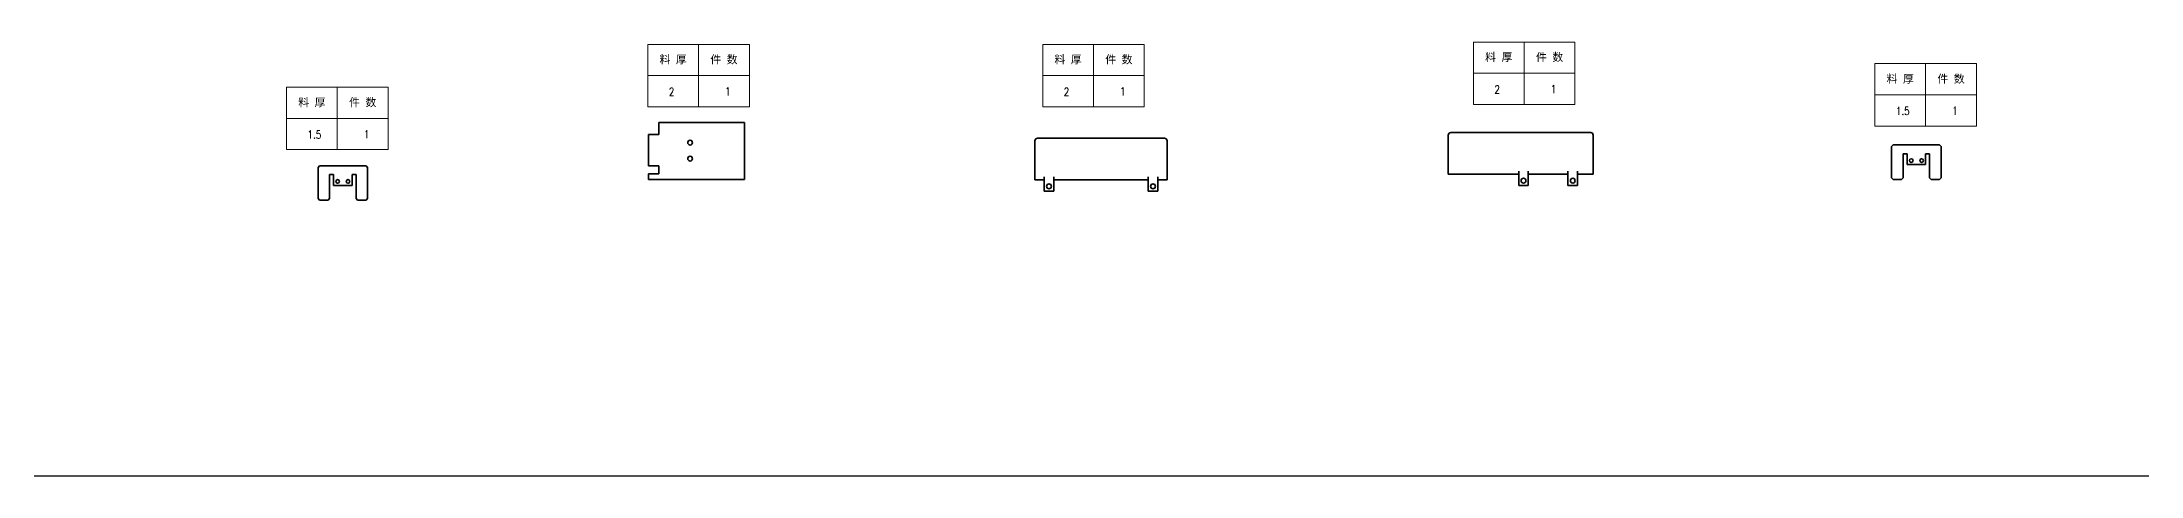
# Model space of a CAD drawing. Header units: millimetres. Extents: x 1201 to 11615, y -7347 to 2307.
# Drawn here: x 3825 to 6448, y -3109 to -2567 of the extents above; entities that cross this region are included whole.
import ezdxf
from ezdxf.enums import TextEntityAlignment as Align

# ---------------------------------------------------------------- set-up
doc = ezdxf.new("R2010")
doc.units = ezdxf.units.MM
doc.linetypes.add('AM_ISO02W050x2', pattern=[3.75, 3, -0.75])
for name, color, linetype, lineweight in [('DIM', 3, 'Continuous', 20), ('DRAWING', 7, 'Continuous', 35), ('HIDDEN', 1, 'AM_ISO02W050x2', 18)]:
    doc.layers.add(name, color=color, linetype=linetype, lineweight=lineweight)
doc.styles.add('DIM', font='romans.shx', dxfattribs={"width": 0.8, "bigfont": 'bigfont.shx'})
doc.styles.get("Standard").update_dxf_attribs({"font": 'arial.ttf'})

# ---------------------------------------------------------------- blocks, each defined once
blk = doc.blocks.new('*T31')
at = {"color": 0, "linetype": 'ByBlock', "lineweight": -2, "transparency": 16777216}
for p, q in [((0, 0), (127, 0)), ((0, 0), (0, -78)), ((63.5, 0), (63.5, -78)), ((127, 0), (127, -78)), ((0, -39), (127, -39)), ((0, -78), (127, -78))]:
    blk.add_line(p, q, dxfattribs=at)
at = {"color": 0, "transparency": 16777216, "char_height": 10, "width": 60.5, "attachment_point": 5}
for s, insert in [('{\\fSimSun|b0|i0|c134|p2;料 厚}', (31.75, -19.5)), ('{\\fSimSun|b0|i0|c134|p2;件 数}', (95.25, -19.5))]:
    blk.add_mtext(s, dxfattribs=dict(at, insert=insert))
blk = doc.blocks.new('拆图参数')
blk.add_blockref('*T31', (-63.5, 78))
at = {"style": 'DIM', "width": 0.8}
blk.add_attdef('6', text='', height=10, dxfattribs=at).set_placement((-37.1, 18.9), align=Align.MIDDLE_LEFT)
blk.add_attdef('1', text='', height=10, dxfattribs=at).set_placement((36.6, 19.3), align=Align.MIDDLE_CENTER)

msp = doc.modelspace()

# ---------------------------------------------------------------- linework, layer by layer
at = {"color": 7, "lineweight": 35}
for p, q in [((5582.3, -2683.5), (5582.3, -2732.5)), ((5582.3, -2683.5), (5582.3, -2732.5)), ((5585.3, -2680.5), (5638.3, -2680.5)), ((5641.3, -2680.5), (5704.3, -2680.5)), ((5760.3, -2680.5), (5707.3, -2680.5)), ((5763.3, -2683.5), (5763.3, -2732.5)), ((5763.3, -2683.5), (5763.3, -2732.5)), ((5638.3, -2732.5), (5613.8, -2732.5)), ((5641.3, -2732.5), (5670.3, -2732.5)), ((5670.3, -2746.5), (5682.3, -2746.5)), ((5682.3, -2732.5), (5704.3, -2732.5)), ((5707.3, -2732.5), (5731.8, -2732.5)), ((5743.8, -2746.5), (5731.8, -2746.5))]:
    msp.add_line(p, q, dxfattribs=at)
at = {"color": 7, "lineweight": 35, "ltscale": 0.05}
for p, q in [((5638.3, -2680.5), (5640.3, -2680.5)), ((5705.3, -2680.5), (5707.3, -2680.5)), ((5640.3, -2732.5), (5638.3, -2732.5)), ((5707.3, -2732.5), (5705.3, -2732.5)), ((5731.8, -2728.5), (5731.8, -2746.5)), ((5743.8, -2746.5), (5743.8, -2730.5))]:
    msp.add_line(p, q, dxfattribs=at)
at = {"color": 7, "lineweight": 35, "ltscale": 0.075}
for p, q in [((5638.3, -2680.5), (5641.3, -2680.5)), ((5707.3, -2680.5), (5704.3, -2680.5)), ((5641.3, -2732.5), (5638.3, -2732.5)), ((5704.3, -2732.5), (5707.3, -2732.5))]:
    msp.add_line(p, q, dxfattribs=at)
at = {"color": 7, "lineweight": 35, "ltscale": 0.025}
for p, q in [((5641.3, -2680.5), (5640.3, -2680.5)), ((5705.3, -2680.5), (5704.3, -2680.5)), ((5641.3, -2732.5), (5640.3, -2732.5)), ((5705.3, -2732.5), (5704.3, -2732.5))]:
    msp.add_line(p, q, dxfattribs=at)
at = {"color": 7, "lineweight": 35, "ltscale": 0.4875}
for p, q in [((5613.8, -2732.5), (5582.3, -2732.5)), ((5743.8, -2732.5), (5763.3, -2732.5))]:
    msp.add_line(p, q, dxfattribs=at)
at = {"color": 7, "lineweight": 35, "ltscale": 0.375}
for p, q in [((5670.3, -2728.5), (5670.3, -2746.5)), ((5682.3, -2746.5), (5682.3, -2728.5)), ((5731.8, -2731.5), (5731.8, -2746.5)), ((5743.8, -2728.5), (5743.8, -2746.5))]:
    msp.add_line(p, q, dxfattribs=at)
at = {"color": 7, "lineweight": 35, "ltscale": 0.3}
for p, q in [((5670.3, -2746.5), (5682.3, -2746.5)), ((5731.8, -2746.5), (5743.8, -2746.5))]:
    msp.add_line(p, q, dxfattribs=at)
msp.add_line((1201.1, -3109.3), (10121, -3109.3))
at = {"color": 7, "lineweight": 35}
for centre in [(5676.3, -2740.5), (5737.8, -2740.5)]:
    msp.add_circle(centre, 3, dxfattribs=at)
for centre, start, end in [((5585.3, -2683.5), 90, 180), ((5760.3, -2683.5), 0, 90)]:
    msp.add_arc(centre, 3, start, end, dxfattribs=at)
at = {"layer": 'DRAWING', "lineweight": 35}
for p, q in [((4595.6, -2668), (4595.6, -2683)), ((4595.6, -2668), (4614.6, -2668)), ((4614.6, -2668), (4675.6, -2668)), ((4677.6, -2668), (4702.6, -2668)), ((4702.6, -2739), (4702.6, -2668)), ((4587.6, -2683), (4582.6, -2683)), ((4582.6, -2722), (4582.6, -2683)), ((4595.6, -2683), (4587.6, -2683)), ((5065.7, -2690.6), (5065.7, -2739.6)), ((5068.7, -2687.6), (5113.7, -2687.6)), ((5116.7, -2687.6), (5179.7, -2687.6)), ((5227.7, -2687.6), (5182.7, -2687.6)), ((5230.7, -2690.6), (5230.7, -2739.6)), ((6136.4, -2697.9), (6136.4, -2736.9)), ((6196.4, -2695.9), (6138.4, -2695.9)), ((6198.4, -2736.9), (6198.4, -2697.9)), ((4169.6, -2724), (4169.6, -2763)), ((4229.6, -2722), (4171.6, -2722)), ((4231.6, -2763), (4231.6, -2724)), ((4582.6, -2722), (4587.6, -2722)), ((4587.6, -2722), (4595.6, -2722)), ((4595.6, -2722), (4595.6, -2732)), ((6150.9, -2736.9), (6150.9, -2706.9)), ((6155.9, -2720.4), (6178.9, -2720.4)), ((6183.9, -2706.9), (6183.9, -2736.9)), ((4184.1, -2763), (4184.1, -2733)), ((4212.1, -2746.5), (4189.1, -2746.5)), ((4217.1, -2733), (4217.1, -2763)), ((4582.6, -2739), (4582.6, -2732)), ((4587.6, -2732), (4582.6, -2732)), ((4582.6, -2739), (4587.6, -2739)), ((4595.6, -2732), (4587.6, -2732)), ((4612.6, -2739), (4587.6, -2739)), ((4675.6, -2739), (4614.6, -2739)), ((4702.6, -2739), (4677.6, -2739)), ((5077.2, -2753.6), (5089.2, -2753.6)), ((5113.7, -2739.6), (5089.2, -2739.6)), ((5116.7, -2739.6), (5179.7, -2739.6)), ((5182.7, -2739.6), (5207.2, -2739.6)), ((5219.2, -2753.6), (5207.2, -2753.6))]:
    msp.add_line(p, q, dxfattribs=at)
at = {"layer": 'DRAWING', "lineweight": 35, "ltscale": 0.015231}
for p, q in [((4614.6, -2668), (4615.2, -2668)), ((4615.2, -2739), (4614.6, -2739))]:
    msp.add_line(p, q, dxfattribs=at)
at = {"layer": 'DRAWING', "lineweight": 35, "ltscale": 0.009769}
for p, q in [((4615.2, -2668), (4615.6, -2668)), ((4615.6, -2739), (4615.2, -2739))]:
    msp.add_line(p, q, dxfattribs=at)
at = {"layer": 'DRAWING', "lineweight": 35, "ltscale": 0.025}
for p, q in [((4674.6, -2668), (4675.6, -2668)), ((5116.7, -2687.6), (5115.7, -2687.6)), ((5180.7, -2687.6), (5179.7, -2687.6)), ((4675.6, -2739), (4674.6, -2739)), ((5116.7, -2739.6), (5115.7, -2739.6)), ((5180.7, -2739.6), (5179.7, -2739.6))]:
    msp.add_line(p, q, dxfattribs=at)
at = {"layer": 'DRAWING', "lineweight": 35, "ltscale": 0.075}
for p, q in [((4677.6, -2668), (4675.6, -2668)), ((5113.7, -2687.6), (5116.7, -2687.6)), ((5182.7, -2687.6), (5179.7, -2687.6)), ((4612.6, -2739), (4614.6, -2739)), ((4675.6, -2739), (4677.6, -2739)), ((5116.7, -2739.6), (5113.7, -2739.6)), ((5179.7, -2739.6), (5182.7, -2739.6))]:
    msp.add_line(p, q, dxfattribs=at)
at = {"layer": 'DRAWING', "lineweight": 35, "ltscale": 0.05}
for p, q in [((5113.7, -2687.6), (5115.7, -2687.6)), ((5180.7, -2687.6), (5182.7, -2687.6)), ((6155.9, -2708.4), (6155.9, -2710.4)), ((6178.9, -2710.4), (6178.9, -2708.4)), ((4189.1, -2734.5), (4189.1, -2736.5)), ((4212.1, -2736.5), (4212.1, -2734.5)), ((5077.2, -2753.6), (5077.2, -2735.6)), ((5089.2, -2735.6), (5089.2, -2753.6)), ((5115.7, -2739.6), (5113.7, -2739.6)), ((5182.7, -2739.6), (5180.7, -2739.6)), ((5207.2, -2735.6), (5207.2, -2753.6)), ((5219.2, -2753.6), (5219.2, -2735.6))]:
    msp.add_line(p, q, dxfattribs=at)
at = {"layer": 'DRAWING', "lineweight": 35, "ltscale": 0.070711}
for p, q in [((6138.4, -2695.9), (6136.4, -2697.9)), ((6198.4, -2697.9), (6196.4, -2695.9)), ((4171.6, -2722), (4169.6, -2724)), ((4231.6, -2724), (4229.6, -2722)), ((6136.4, -2736.9), (6138.4, -2738.9)), ((6148.9, -2738.9), (6150.9, -2736.9)), ((6183.9, -2736.9), (6185.9, -2738.9)), ((6196.4, -2738.9), (6198.4, -2736.9)), ((4169.6, -2763), (4171.6, -2765)), ((4182.1, -2765), (4184.1, -2763)), ((4217.1, -2763), (4219.1, -2765)), ((4229.6, -2765), (4231.6, -2763))]:
    msp.add_line(p, q, dxfattribs=at)
at = {"layer": 'DRAWING', "lineweight": 35, "ltscale": 0.125}
for p, q in [((6150.9, -2706.9), (6155.9, -2706.9)), ((6178.9, -2706.9), (6183.9, -2706.9)), ((4184.1, -2733), (4189.1, -2733)), ((4212.1, -2733), (4217.1, -2733))]:
    msp.add_line(p, q, dxfattribs=at)
at = {"layer": 'DRAWING', "lineweight": 35, "ltscale": 0.0375}
for p, q in [((6155.9, -2706.9), (6155.9, -2708.4)), ((6155.9, -2710.4), (6155.9, -2711.9)), ((6178.9, -2708.4), (6178.9, -2706.9)), ((6178.9, -2710.4), (6178.9, -2711.9)), ((4189.1, -2733), (4189.1, -2734.5)), ((4189.1, -2736.5), (4189.1, -2738)), ((4212.1, -2734.5), (4212.1, -2733)), ((4212.1, -2736.5), (4212.1, -2738))]:
    msp.add_line(p, q, dxfattribs=at)
at = {"layer": 'DRAWING', "lineweight": 35, "ltscale": 0.1}
for p, q in [((6155.9, -2708.9), (6155.9, -2712.9)), ((6178.9, -2712.9), (6178.9, -2708.9)), ((4189.1, -2739), (4189.1, -2735)), ((4212.1, -2735), (4212.1, -2739))]:
    msp.add_line(p, q, dxfattribs=at)
at = {"layer": 'DRAWING', "lineweight": 35, "ltscale": 0.1875}
for p, q in [((6155.9, -2720.4), (6155.9, -2712.9)), ((6178.9, -2712.9), (6178.9, -2720.4)), ((4189.1, -2739), (4189.1, -2746.5)), ((4212.1, -2746.5), (4212.1, -2739))]:
    msp.add_line(p, q, dxfattribs=at)
at = {"layer": 'DRAWING', "lineweight": 35, "ltscale": 0.2875}
for p, q in [((5077.2, -2739.6), (5065.7, -2739.6)), ((5219.2, -2739.6), (5230.7, -2739.6))]:
    msp.add_line(p, q, dxfattribs=at)
at = {"layer": 'DRAWING', "lineweight": 35, "ltscale": 0.2625}
for p, q in [((6138.4, -2738.9), (6148.9, -2738.9)), ((6185.9, -2738.9), (6196.4, -2738.9)), ((4171.6, -2765), (4182.1, -2765)), ((4219.1, -2765), (4229.6, -2765))]:
    msp.add_line(p, q, dxfattribs=at)
at = {"layer": 'DRAWING', "lineweight": 35}
for centre, radius in [((4634.6, -2693), 3), ((4634.6, -2713), 3), ((6160.9, -2715.4), 2.25), ((6173.9, -2715.4), 2.25), ((4194.1, -2741.5), 2.25), ((4207.1, -2741.5), 2.25), ((5083.2, -2747.6), 3), ((5213.2, -2747.6), 3)]:
    msp.add_circle(centre, radius, dxfattribs=at)
for centre, start, end in [((5068.7, -2690.6), 90, 180), ((5227.7, -2690.6), 0, 90)]:
    msp.add_arc(centre, 3, start, end, dxfattribs=at)
at = {"layer": 'HIDDEN', "ltscale": 0.05}
for p, q in [((5670.3, -2746.5), (5670.3, -2730.5)), ((5682.3, -2746.5), (5682.3, -2730.5))]:
    msp.add_line(p, q, dxfattribs=at)

# ---------------------------------------------------------------- block references
at = {"layer": 'DIM'}
for p, values in [((4645.2, -2648.3), {'1': '1', '6': '2'}), ((5138.8, -2648.3), {'1': '1', '6': '2'}), ((5677.1, -2645.4), {'1': '1', '6': '2'}), ((6178.9, -2672.4), {'1': '1', '6': '1.5'}), ((4193.7, -2701.8), {'1': '1', '6': '1.5'})]:
    msp.add_blockref('拆图参数', p, dxfattribs=at).add_auto_attribs(values)

doc.saveas('drawing.dxf')
